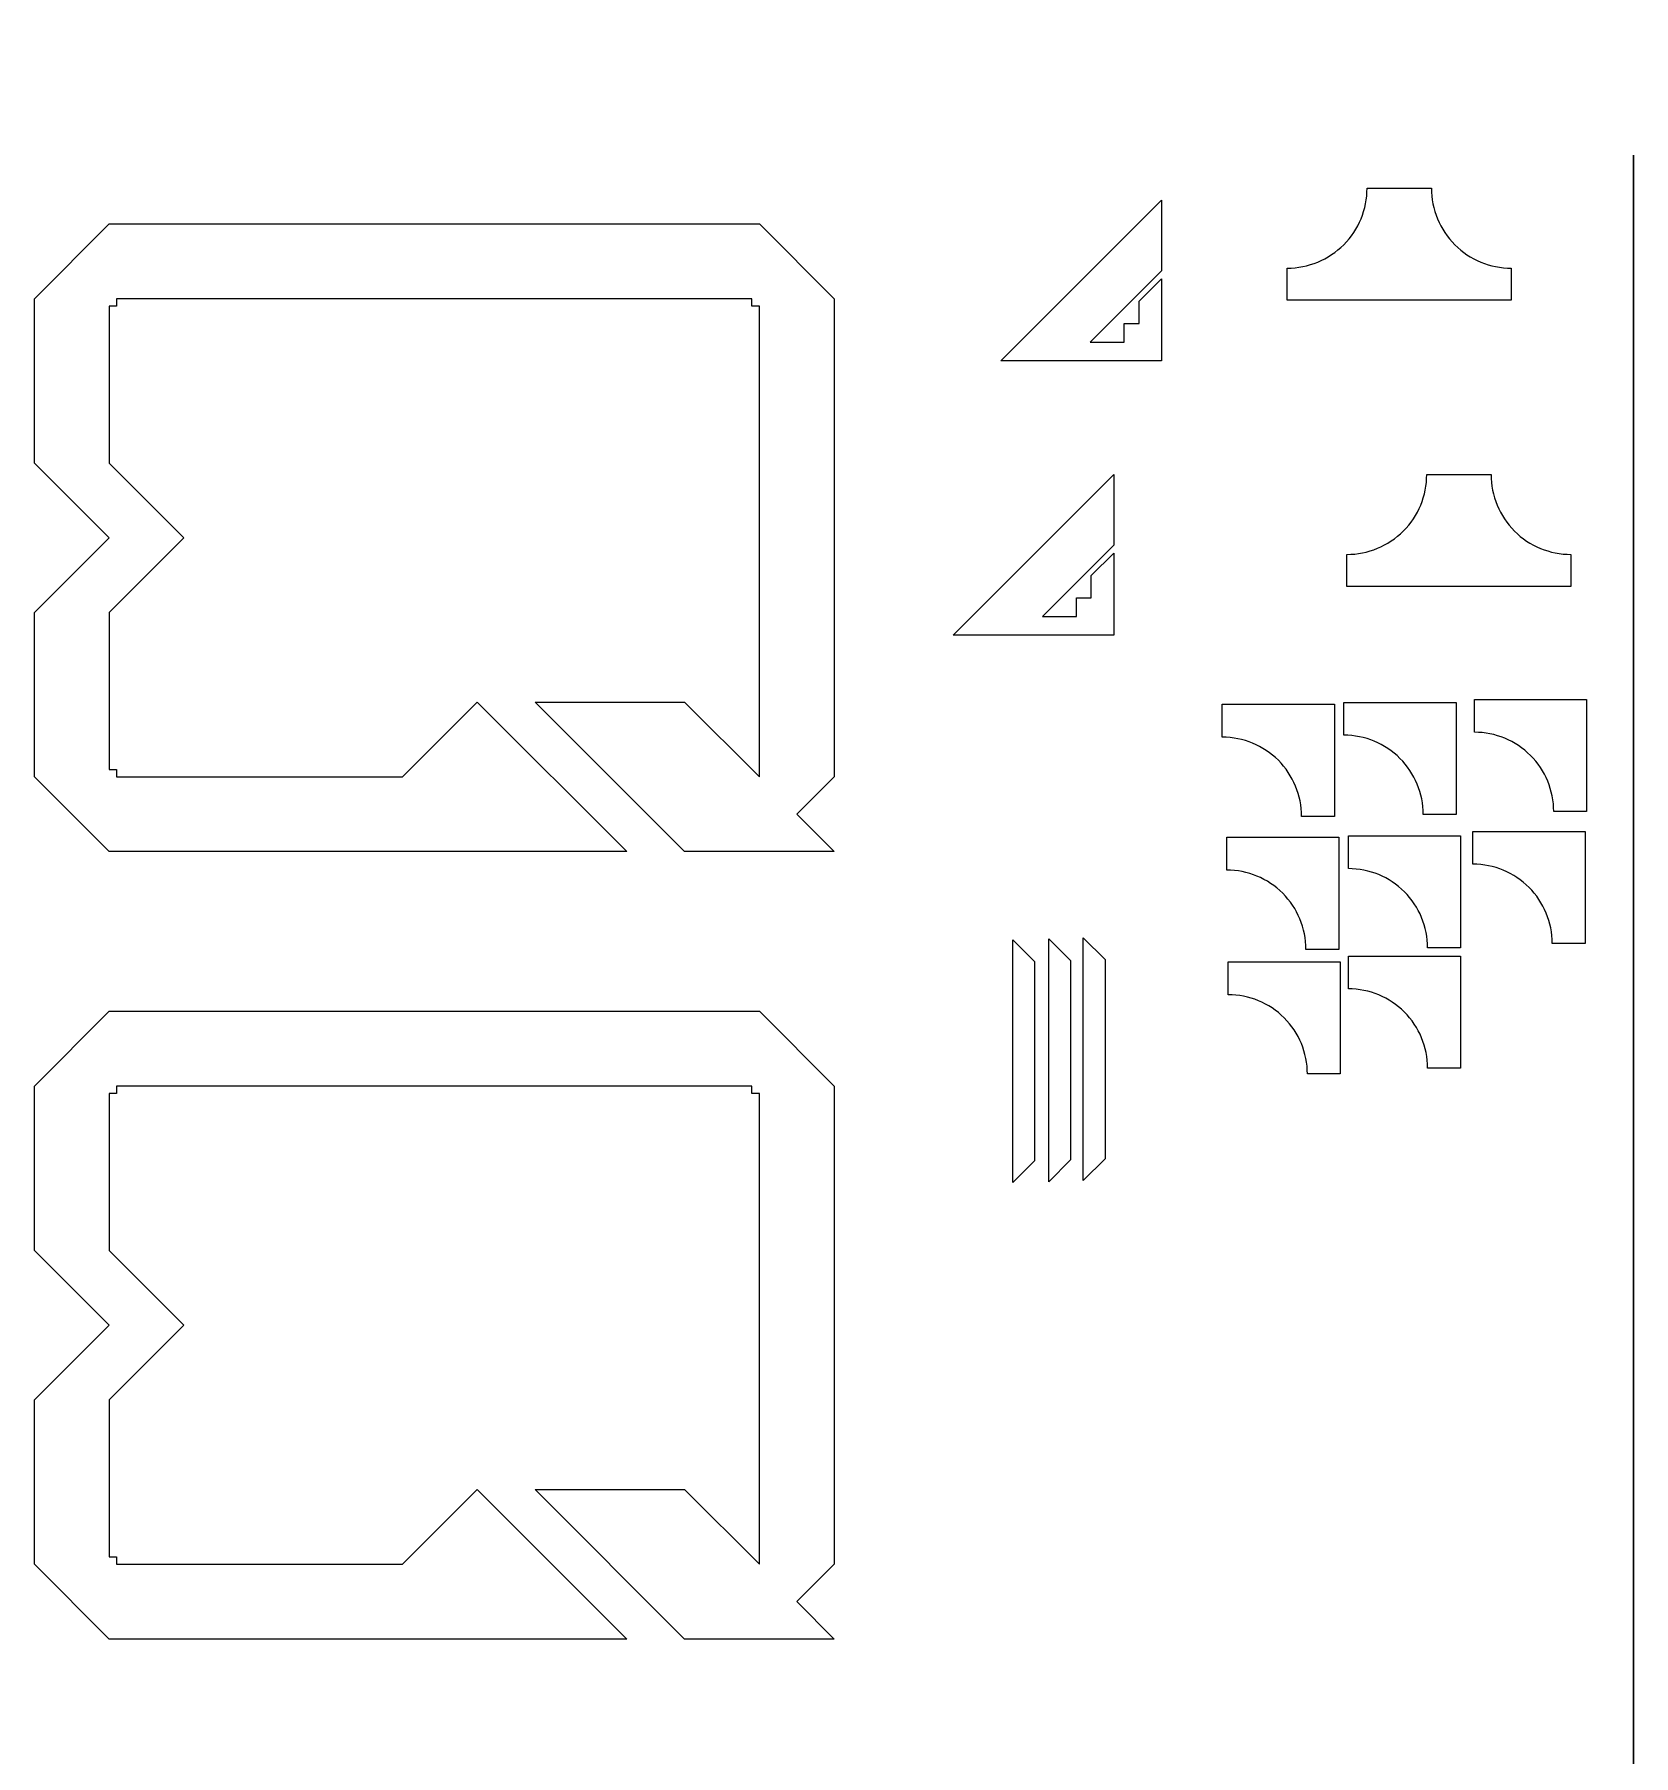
# Model space of a CAD drawing. Header units: millimetres. Extents: x -985 to 637, y -1289 to 2694.
# Drawn here: x -985.1 to -557.1, y 575 to 1035.6 of the extents above; entities that cross this region are included whole.
import ezdxf

# ---------------------------------------------------------------- set-up
doc = ezdxf.new("R2010")
doc.units = ezdxf.units.MM
doc.header["$MEASUREMENT"] = 0

msp = doc.modelspace()

# ---------------------------------------------------------------- linework, layer by layer
at = {"color": 1, "lineweight": 0}
for points, knots in [([(-557.1218, 489.8284), (-557.1218, 526.8867), (-587.1634, 556.9283), (-624.2217, 556.9284), (-661.28, 556.9284), (-691.3217, 526.8868), (-691.3218, 489.8286), (-691.3219, 452.7703), (-661.2803, 422.7285), (-624.2221, 422.7284), (-587.1638, 422.7282), (-557.122, 452.7698), (-557.1218, 489.828), (-557.1122, 2268.6216), (-557.1218, -1288.97), (-557.1218, 489.8284)], [0, 0, 0, 0, 0.25, 0.25, 0.25, 0.5, 0.5, 0.5, 0.75, 0.75, 0.75, 1, 1, 1, 1.0004, 1.0004, 1.0004, 1.0004]), ([(-683.4555, 991.2967), (-683.4555, 991.2967), (-726.4555, 948.2967), (-726.4555, 948.2967), (-726.4555, 948.2967), (-683.4555, 948.2967), (-683.4555, 948.2967), (-683.4555, 948.2967), (-683.4555, 970.217), (-683.4555, 970.217), (-683.4555, 970.217), (-689.4555, 964.217), (-689.4555, 964.217), (-689.4555, 964.217), (-689.4555, 958.2967), (-689.4555, 958.2967), (-689.4555, 958.2967), (-693.4555, 958.2967), (-693.4555, 958.2967), (-693.4555, 958.2967), (-693.4555, 953.2967), (-693.4555, 953.2967), (-693.4555, 953.2967), (-702.4971, 953.2967), (-702.4971, 953.2967), (-702.4971, 953.2967), (-683.4555, 972.3383), (-683.4555, 972.3383), (-683.4555, 972.3383), (-683.4555, 991.2967), (-683.4555, 991.2967)], [0, 0, 0, 0, 0.1, 0.1, 0.1, 0.2, 0.2, 0.2, 0.3, 0.3, 0.3, 0.4, 0.4, 0.4, 0.5, 0.5, 0.5, 0.6, 0.6, 0.6, 0.7, 0.7, 0.7, 0.8, 0.8, 0.8, 0.9, 0.9, 0.9, 1, 1, 1, 1]), ([(-649.8272, 964.4896), (-649.8272, 964.4896), (-589.8272, 964.4896), (-589.8272, 964.4896), (-589.8272, 964.4896), (-589.8272, 973.0906), (-589.8272, 973.0906), (-595.499, 973.087), (-600.9399, 975.3367), (-604.953, 979.3447), (-608.9661, 983.3527), (-611.2226, 988.8178), (-611.2262, 994.4896), (-611.2262, 994.4896), (-628.4282, 994.4896), (-628.4282, 994.4896), (-628.4246, 988.8178), (-630.6743, 983.3769), (-634.6823, 979.3638), (-638.6903, 975.3507), (-644.1554, 973.0942), (-649.8272, 973.0906), (-649.8272, 973.0906), (-649.8272, 964.4896), (-649.8272, 964.4896)], [0, 0, 0, 0, 0.125, 0.125, 0.125, 0.25, 0.25, 0.25, 0.375, 0.375, 0.375, 0.5, 0.5, 0.5, 0.625, 0.625, 0.625, 0.75, 0.75, 0.75, 0.875, 0.875, 0.875, 1, 1, 1, 1]), ([(-771.0762, 964.911), (-771.0762, 964.911), (-791.0762, 984.911), (-791.0762, 984.911), (-791.0762, 984.911), (-965.0762, 984.911), (-965.0762, 984.911), (-965.0762, 984.911), (-985.0762, 964.911), (-985.0762, 964.911), (-985.0762, 964.911), (-985.0762, 920.911), (-985.0762, 920.911), (-985.0762, 920.911), (-965.0762, 900.911), (-965.0762, 900.911), (-965.0762, 900.911), (-985.0762, 880.911), (-985.0762, 880.911), (-985.0762, 880.911), (-985.0762, 836.911), (-985.0762, 836.911), (-985.0762, 836.911), (-965.0762, 816.911), (-965.0762, 816.911), (-965.0762, 816.911), (-826.5762, 816.911), (-826.5762, 816.911), (-826.5762, 816.911), (-866.5762, 856.911), (-866.5762, 856.911), (-866.5762, 856.911), (-886.5762, 836.911), (-886.5762, 836.911), (-886.5762, 836.911), (-963.0762, 836.911), (-963.0762, 836.911), (-963.0762, 836.911), (-963.0762, 838.911), (-963.0762, 838.911), (-963.0762, 838.911), (-965.0762, 838.911), (-965.0762, 838.911), (-965.0762, 838.911), (-965.0762, 880.911), (-965.0762, 880.911), (-965.0762, 880.911), (-945.0762, 900.911), (-945.0762, 900.911), (-945.0762, 900.911), (-965.0762, 920.911), (-965.0762, 920.911), (-965.0762, 920.911), (-965.0762, 962.911), (-965.0762, 962.911), (-965.0762, 962.911), (-963.0762, 962.911), (-963.0762, 962.911), (-963.0762, 962.911), (-963.0762, 964.911), (-963.0762, 964.911), (-963.0762, 964.911), (-793.0762, 964.911), (-793.0762, 964.911), (-793.0762, 964.911), (-793.0762, 962.911), (-793.0762, 962.911), (-793.0762, 962.911), (-791.0762, 962.911), (-791.0762, 962.911), (-791.0762, 962.911), (-791.0762, 836.911), (-791.0762, 836.911), (-791.0762, 836.911), (-811.0762, 856.911), (-811.0762, 856.911), (-811.0762, 856.911), (-851.0762, 856.911), (-851.0762, 856.911), (-851.0762, 856.911), (-811.0762, 816.911), (-811.0762, 816.911), (-811.0762, 816.911), (-771.0762, 816.911), (-771.0762, 816.911), (-771.0762, 816.911), (-781.0762, 826.911), (-781.0762, 826.911), (-781.0762, 826.911), (-771.0762, 836.911), (-771.0762, 836.911), (-771.0762, 836.911), (-771.0762, 964.911), (-771.0762, 964.911)], [0, 0, 0, 0, 0.03225806, 0.03225806, 0.03225806, 0.06451613, 0.06451613, 0.06451613, 0.09677419, 0.09677419, 0.09677419, 0.12903226, 0.12903226, 0.12903226, 0.16129032, 0.16129032, 0.16129032, 0.19354839, 0.19354839, 0.19354839, 0.22580645, 0.22580645, 0.22580645, 0.25806452, 0.25806452, 0.25806452, 0.29032258, 0.29032258, 0.29032258, 0.32258065, 0.32258065, 0.32258065, 0.35483871, 0.35483871, 0.35483871, 0.38709677, 0.38709677, 0.38709677, 0.41935484, 0.41935484, 0.41935484, 0.4516129, 0.4516129, 0.4516129, 0.48387097, 0.48387097, 0.48387097, 0.51612903, 0.51612903, 0.51612903, 0.5483871, 0.5483871, 0.5483871, 0.58064516, 0.58064516, 0.58064516, 0.61290323, 0.61290323, 0.61290323, 0.64516129, 0.64516129, 0.64516129, 0.67741935, 0.67741935, 0.67741935, 0.70967742, 0.70967742, 0.70967742, 0.74193548, 0.74193548, 0.74193548, 0.77419355, 0.77419355, 0.77419355, 0.80645161, 0.80645161, 0.80645161, 0.83870968, 0.83870968, 0.83870968, 0.87096774, 0.87096774, 0.87096774, 0.90322581, 0.90322581, 0.90322581, 0.93548387, 0.93548387, 0.93548387, 0.96774194, 0.96774194, 0.96774194, 1, 1, 1, 1]), ([(-696.2269, 917.8612), (-696.2269, 917.8612), (-739.2269, 874.8612), (-739.2269, 874.8612), (-739.2269, 874.8612), (-696.2269, 874.8612), (-696.2269, 874.8612), (-696.2269, 874.8612), (-696.2269, 896.7815), (-696.2269, 896.7815), (-696.2269, 896.7815), (-702.2269, 890.7815), (-702.2269, 890.7815), (-702.2269, 890.7815), (-702.2269, 884.8612), (-702.2269, 884.8612), (-702.2269, 884.8612), (-706.2269, 884.8612), (-706.2269, 884.8612), (-706.2269, 884.8612), (-706.2269, 879.8612), (-706.2269, 879.8612), (-706.2269, 879.8612), (-715.2685, 879.8612), (-715.2685, 879.8612), (-715.2685, 879.8612), (-696.2269, 898.9028), (-696.2269, 898.9028), (-696.2269, 898.9028), (-696.2269, 917.8612), (-696.2269, 917.8612)], [0, 0, 0, 0, 0.1, 0.1, 0.1, 0.2, 0.2, 0.2, 0.3, 0.3, 0.3, 0.4, 0.4, 0.4, 0.5, 0.5, 0.5, 0.6, 0.6, 0.6, 0.7, 0.7, 0.7, 0.8, 0.8, 0.8, 0.9, 0.9, 0.9, 1, 1, 1, 1]), ([(-633.8629, 887.8612), (-633.8629, 887.8612), (-573.8629, 887.8612), (-573.8629, 887.8612), (-573.8629, 887.8612), (-573.8629, 896.4622), (-573.8629, 896.4622), (-579.5347, 896.4586), (-584.9756, 898.7083), (-588.9887, 902.7163), (-593.0018, 906.7243), (-595.2583, 912.1894), (-595.2619, 917.8612), (-595.2619, 917.8612), (-612.4639, 917.8612), (-612.4639, 917.8612), (-612.4603, 912.1894), (-614.71, 906.7485), (-618.718, 902.7354), (-622.726, 898.7223), (-628.1911, 896.4658), (-633.8629, 896.4622), (-633.8629, 896.4622), (-633.8629, 887.8612), (-633.8629, 887.8612)], [0, 0, 0, 0, 0.125, 0.125, 0.125, 0.25, 0.25, 0.25, 0.375, 0.375, 0.375, 0.5, 0.5, 0.5, 0.625, 0.625, 0.625, 0.75, 0.75, 0.75, 0.875, 0.875, 0.875, 1, 1, 1, 1]), ([(-604.6166, 856.8637), (-604.6166, 856.8637), (-634.6166, 856.8637), (-634.6166, 856.8637), (-634.6166, 856.8637), (-634.6166, 848.0769), (-634.6166, 848.0769), (-628.9941, 848.0805), (-623.6004, 845.8503), (-619.6222, 841.8771), (-615.6439, 837.9039), (-613.407, 832.4862), (-613.4034, 826.8637), (-613.4034, 826.8637), (-604.6166, 826.8637), (-604.6166, 826.8637), (-604.6166, 826.8637), (-604.6166, 856.8637), (-604.6166, 856.8637)], [0, 0, 0, 0, 0.16666667, 0.16666667, 0.16666667, 0.33333333, 0.33333333, 0.33333333, 0.5, 0.5, 0.5, 0.66666667, 0.66666667, 0.66666667, 0.83333333, 0.83333333, 0.83333333, 1, 1, 1, 1]), ([(-569.6934, 857.6485), (-569.6934, 857.6485), (-599.6934, 857.6485), (-599.6934, 857.6485), (-599.6934, 857.6485), (-599.6934, 848.8617), (-599.6934, 848.8617), (-594.0709, 848.8653), (-588.6772, 846.6351), (-584.699, 842.6619), (-580.7207, 838.6887), (-578.4838, 833.271), (-578.4802, 827.6485), (-578.4802, 827.6485), (-569.6934, 827.6485), (-569.6934, 827.6485), (-569.6934, 827.6485), (-569.6934, 857.6485), (-569.6934, 857.6485)], [0, 0, 0, 0, 0.16666667, 0.16666667, 0.16666667, 0.33333333, 0.33333333, 0.33333333, 0.5, 0.5, 0.5, 0.66666667, 0.66666667, 0.66666667, 0.83333333, 0.83333333, 0.83333333, 1, 1, 1, 1]), ([(-637.1747, 856.3421), (-637.1747, 856.3421), (-667.1747, 856.3421), (-667.1747, 856.3421), (-667.1747, 856.3421), (-667.1747, 847.5553), (-667.1747, 847.5553), (-661.5522, 847.5589), (-656.1585, 845.3287), (-652.1803, 841.3555), (-648.202, 837.3823), (-645.9651, 831.9646), (-645.9615, 826.3421), (-645.9615, 826.3421), (-637.1747, 826.3421), (-637.1747, 826.3421), (-637.1747, 826.3421), (-637.1747, 856.3421), (-637.1747, 856.3421)], [0, 0, 0, 0, 0.16666667, 0.16666667, 0.16666667, 0.33333333, 0.33333333, 0.33333333, 0.5, 0.5, 0.5, 0.66666667, 0.66666667, 0.66666667, 0.83333333, 0.83333333, 0.83333333, 1, 1, 1, 1]), ([(-636.0083, 820.7632), (-636.0083, 820.7632), (-666.0083, 820.7632), (-666.0083, 820.7632), (-666.0083, 820.7632), (-666.0083, 811.9764), (-666.0083, 811.9764), (-660.3858, 811.98), (-654.9921, 809.7498), (-651.0139, 805.7766), (-647.0356, 801.8034), (-644.7987, 796.3857), (-644.7951, 790.7632), (-644.7951, 790.7632), (-636.0083, 790.7632), (-636.0083, 790.7632), (-636.0083, 790.7632), (-636.0083, 820.7632), (-636.0083, 820.7632)], [0, 0, 0, 0, 0.16666667, 0.16666667, 0.16666667, 0.33333333, 0.33333333, 0.33333333, 0.5, 0.5, 0.5, 0.66666667, 0.66666667, 0.66666667, 0.83333333, 0.83333333, 0.83333333, 1, 1, 1, 1]), ([(-603.4394, 821.1556), (-603.4394, 821.1556), (-633.4394, 821.1556), (-633.4394, 821.1556), (-633.4394, 821.1556), (-633.4394, 812.3688), (-633.4394, 812.3688), (-627.8169, 812.3724), (-622.4232, 810.1422), (-618.445, 806.169), (-614.4667, 802.1958), (-612.2298, 796.7781), (-612.2262, 791.1556), (-612.2262, 791.1556), (-603.4394, 791.1556), (-603.4394, 791.1556), (-603.4394, 791.1556), (-603.4394, 821.1556), (-603.4394, 821.1556)], [0, 0, 0, 0, 0.16666667, 0.16666667, 0.16666667, 0.33333333, 0.33333333, 0.33333333, 0.5, 0.5, 0.5, 0.66666667, 0.66666667, 0.66666667, 0.83333333, 0.83333333, 0.83333333, 1, 1, 1, 1]), ([(-570.0858, 822.3328), (-570.0858, 822.3328), (-600.0858, 822.3328), (-600.0858, 822.3328), (-600.0858, 822.3328), (-600.0858, 813.546), (-600.0858, 813.546), (-594.4633, 813.5496), (-589.0696, 811.3194), (-585.0914, 807.3462), (-581.1131, 803.373), (-578.8762, 797.9553), (-578.8726, 792.3328), (-578.8726, 792.3328), (-570.0858, 792.3328), (-570.0858, 792.3328), (-570.0858, 792.3328), (-570.0858, 822.3328), (-570.0858, 822.3328)], [0, 0, 0, 0, 0.16666667, 0.16666667, 0.16666667, 0.33333333, 0.33333333, 0.33333333, 0.5, 0.5, 0.5, 0.66666667, 0.66666667, 0.66666667, 0.83333333, 0.83333333, 0.83333333, 1, 1, 1, 1]), ([(-723.2627, 793.3401), (-723.2627, 793.3401), (-723.2627, 728.3401), (-723.2627, 728.3401), (-723.2627, 728.3401), (-717.4553, 734.1476), (-717.4553, 734.1476), (-717.4553, 734.1476), (-717.4553, 787.5326), (-717.4553, 787.5326), (-717.4553, 787.5326), (-723.2627, 793.3401), (-723.2627, 793.3401)], [0, 0, 0, 0, 0.25, 0.25, 0.25, 0.5, 0.5, 0.5, 0.75, 0.75, 0.75, 1, 1, 1, 1]), ([(-713.5737, 793.5837), (-713.5737, 793.5837), (-713.5737, 728.5837), (-713.5737, 728.5837), (-713.5737, 728.5837), (-707.7663, 734.3912), (-707.7663, 734.3912), (-707.7663, 734.3912), (-707.7663, 787.7762), (-707.7663, 787.7762), (-707.7663, 787.7762), (-713.5737, 793.5837), (-713.5737, 793.5837)], [0, 0, 0, 0, 0.25, 0.25, 0.25, 0.5, 0.5, 0.5, 0.75, 0.75, 0.75, 1, 1, 1, 1]), ([(-704.3759, 793.8804), (-704.3759, 793.8804), (-704.3759, 728.8804), (-704.3759, 728.8804), (-704.3759, 728.8804), (-698.5685, 734.6879), (-698.5685, 734.6879), (-698.5685, 734.6879), (-698.5685, 788.0729), (-698.5685, 788.0729), (-698.5685, 788.0729), (-704.3759, 793.8804), (-704.3759, 793.8804)], [0, 0, 0, 0, 0.25, 0.25, 0.25, 0.5, 0.5, 0.5, 0.75, 0.75, 0.75, 1, 1, 1, 1]), ([(-603.4394, 788.9791), (-603.4394, 788.9791), (-633.4394, 788.9791), (-633.4394, 788.9791), (-633.4394, 788.9791), (-633.4394, 780.1923), (-633.4394, 780.1923), (-627.8169, 780.1959), (-622.4232, 777.9657), (-618.445, 773.9925), (-614.4667, 770.0193), (-612.2298, 764.6016), (-612.2262, 758.9791), (-612.2262, 758.9791), (-603.4394, 758.9791), (-603.4394, 758.9791), (-603.4394, 758.9791), (-603.4394, 788.9791), (-603.4394, 788.9791)], [0, 0, 0, 0, 0.16666667, 0.16666667, 0.16666667, 0.33333333, 0.33333333, 0.33333333, 0.5, 0.5, 0.5, 0.66666667, 0.66666667, 0.66666667, 0.83333333, 0.83333333, 0.83333333, 1, 1, 1, 1]), ([(-635.6159, 787.4096), (-635.6159, 787.4096), (-665.6159, 787.4096), (-665.6159, 787.4096), (-665.6159, 787.4096), (-665.6159, 778.6228), (-665.6159, 778.6228), (-659.9934, 778.6264), (-654.5997, 776.3962), (-650.6215, 772.423), (-646.6432, 768.4498), (-644.4063, 763.0321), (-644.4027, 757.4096), (-644.4027, 757.4096), (-635.6159, 757.4096), (-635.6159, 757.4096), (-635.6159, 757.4096), (-635.6159, 787.4096), (-635.6159, 787.4096)], [0, 0, 0, 0, 0.16666667, 0.16666667, 0.16666667, 0.33333333, 0.33333333, 0.33333333, 0.5, 0.5, 0.5, 0.66666667, 0.66666667, 0.66666667, 0.83333333, 0.83333333, 0.83333333, 1, 1, 1, 1]), ([(-771.0762, 754.183), (-771.0762, 754.183), (-791.0762, 774.183), (-791.0762, 774.183), (-791.0762, 774.183), (-965.0762, 774.183), (-965.0762, 774.183), (-965.0762, 774.183), (-985.0762, 754.183), (-985.0762, 754.183), (-985.0762, 754.183), (-985.0762, 710.183), (-985.0762, 710.183), (-985.0762, 710.183), (-965.0762, 690.183), (-965.0762, 690.183), (-965.0762, 690.183), (-985.0762, 670.183), (-985.0762, 670.183), (-985.0762, 670.183), (-985.0762, 626.183), (-985.0762, 626.183), (-985.0762, 626.183), (-965.0762, 606.183), (-965.0762, 606.183), (-965.0762, 606.183), (-826.5762, 606.183), (-826.5762, 606.183), (-826.5762, 606.183), (-866.5762, 646.183), (-866.5762, 646.183), (-866.5762, 646.183), (-886.5762, 626.183), (-886.5762, 626.183), (-886.5762, 626.183), (-963.0762, 626.183), (-963.0762, 626.183), (-963.0762, 626.183), (-963.0762, 628.183), (-963.0762, 628.183), (-963.0762, 628.183), (-965.0762, 628.183), (-965.0762, 628.183), (-965.0762, 628.183), (-965.0762, 670.183), (-965.0762, 670.183), (-965.0762, 670.183), (-945.0762, 690.183), (-945.0762, 690.183), (-945.0762, 690.183), (-965.0762, 710.183), (-965.0762, 710.183), (-965.0762, 710.183), (-965.0762, 752.183), (-965.0762, 752.183), (-965.0762, 752.183), (-963.0762, 752.183), (-963.0762, 752.183), (-963.0762, 752.183), (-963.0762, 754.183), (-963.0762, 754.183), (-963.0762, 754.183), (-793.0762, 754.183), (-793.0762, 754.183), (-793.0762, 754.183), (-793.0762, 752.183), (-793.0762, 752.183), (-793.0762, 752.183), (-791.0762, 752.183), (-791.0762, 752.183), (-791.0762, 752.183), (-791.0762, 626.183), (-791.0762, 626.183), (-791.0762, 626.183), (-811.0762, 646.183), (-811.0762, 646.183), (-811.0762, 646.183), (-851.0762, 646.183), (-851.0762, 646.183), (-851.0762, 646.183), (-811.0762, 606.183), (-811.0762, 606.183), (-811.0762, 606.183), (-771.0762, 606.183), (-771.0762, 606.183), (-771.0762, 606.183), (-781.0762, 616.183), (-781.0762, 616.183), (-781.0762, 616.183), (-771.0762, 626.183), (-771.0762, 626.183), (-771.0762, 626.183), (-771.0762, 754.183), (-771.0762, 754.183)], [0, 0, 0, 0, 0.03225806, 0.03225806, 0.03225806, 0.06451613, 0.06451613, 0.06451613, 0.09677419, 0.09677419, 0.09677419, 0.12903226, 0.12903226, 0.12903226, 0.16129032, 0.16129032, 0.16129032, 0.19354839, 0.19354839, 0.19354839, 0.22580645, 0.22580645, 0.22580645, 0.25806452, 0.25806452, 0.25806452, 0.29032258, 0.29032258, 0.29032258, 0.32258065, 0.32258065, 0.32258065, 0.35483871, 0.35483871, 0.35483871, 0.38709677, 0.38709677, 0.38709677, 0.41935484, 0.41935484, 0.41935484, 0.4516129, 0.4516129, 0.4516129, 0.48387097, 0.48387097, 0.48387097, 0.51612903, 0.51612903, 0.51612903, 0.5483871, 0.5483871, 0.5483871, 0.58064516, 0.58064516, 0.58064516, 0.61290323, 0.61290323, 0.61290323, 0.64516129, 0.64516129, 0.64516129, 0.67741935, 0.67741935, 0.67741935, 0.70967742, 0.70967742, 0.70967742, 0.74193548, 0.74193548, 0.74193548, 0.77419355, 0.77419355, 0.77419355, 0.80645161, 0.80645161, 0.80645161, 0.83870968, 0.83870968, 0.83870968, 0.87096774, 0.87096774, 0.87096774, 0.90322581, 0.90322581, 0.90322581, 0.93548387, 0.93548387, 0.93548387, 0.96774194, 0.96774194, 0.96774194, 1, 1, 1, 1])]:
    msp.add_open_spline(points, degree=3, knots=knots, dxfattribs=at)

doc.saveas('drawing.dxf')
